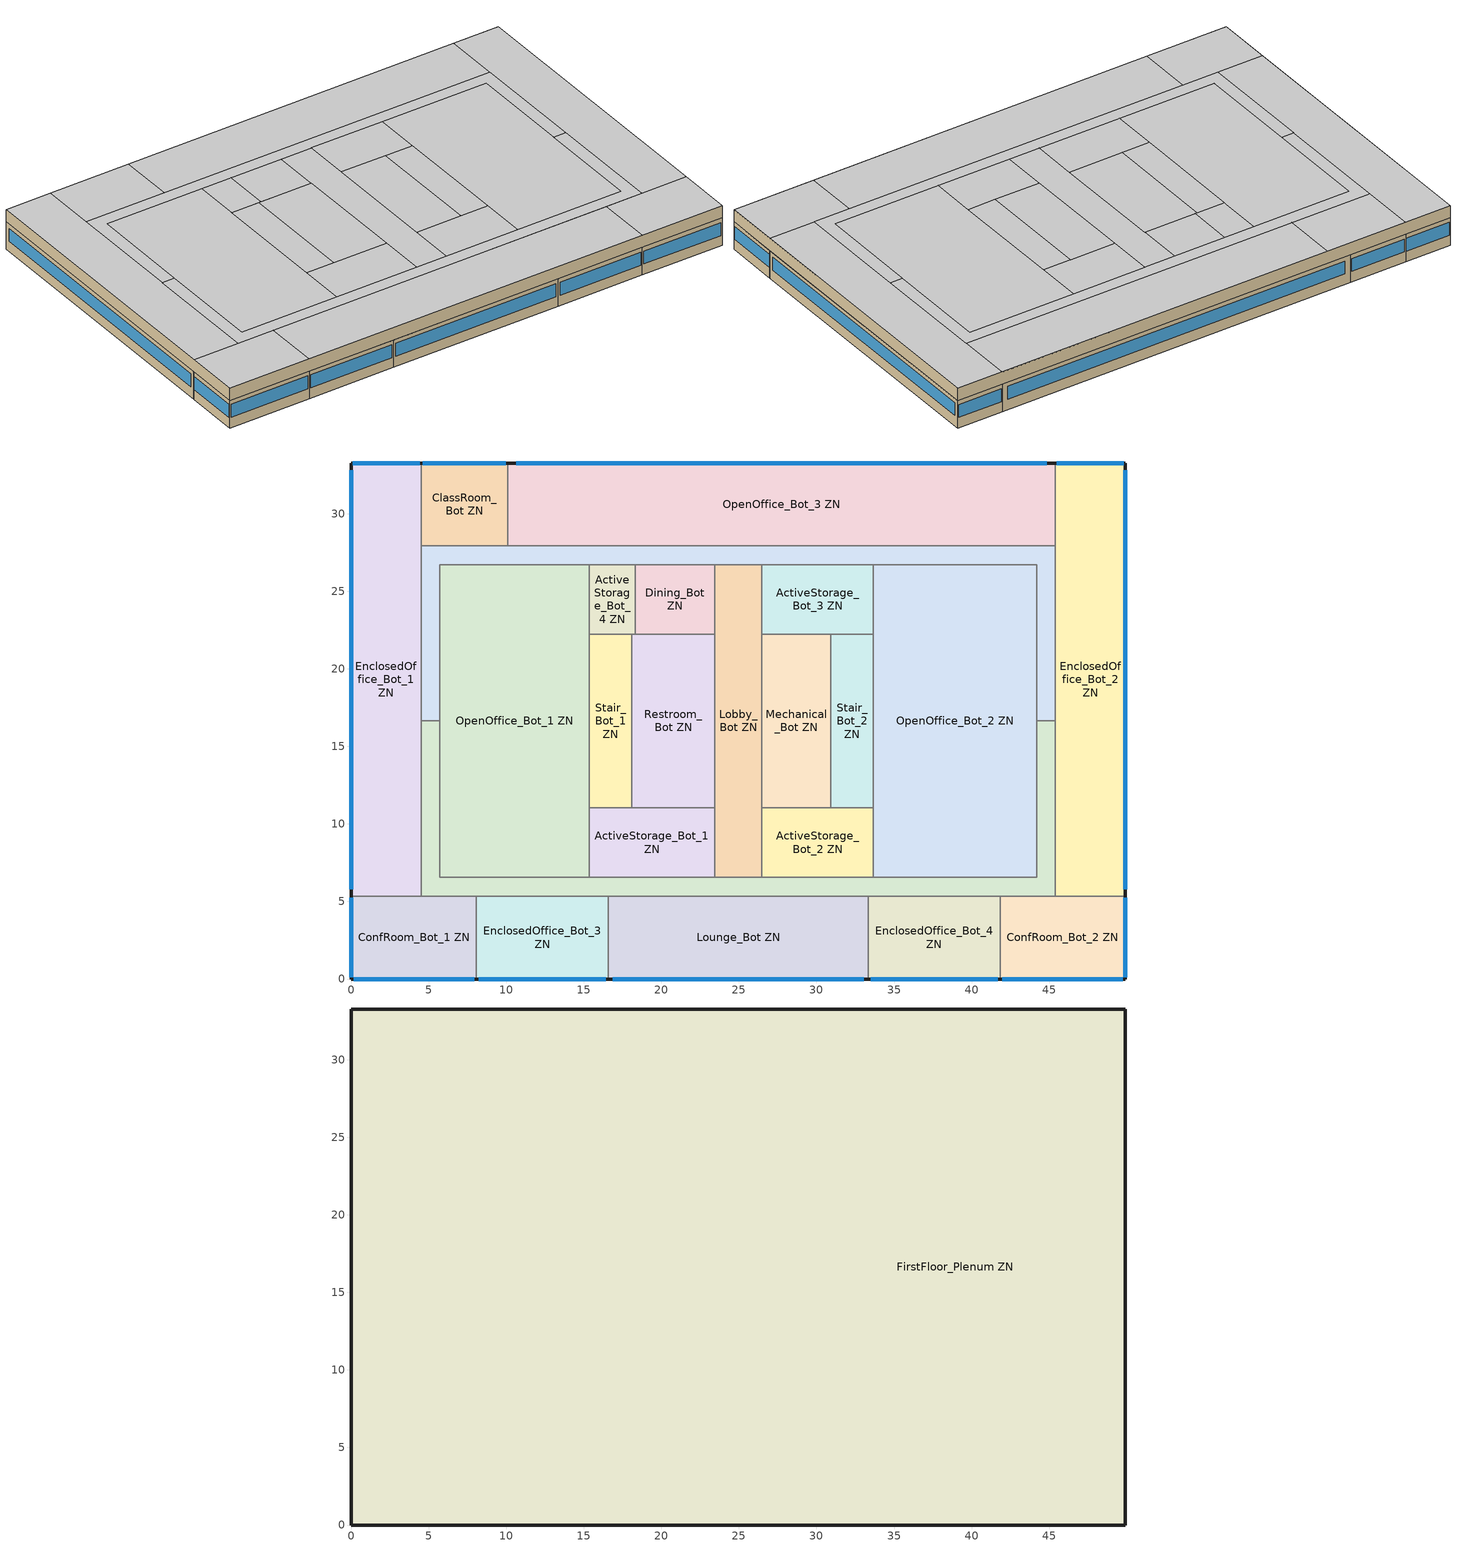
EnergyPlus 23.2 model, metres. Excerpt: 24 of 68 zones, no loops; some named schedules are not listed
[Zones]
ActiveStorage_Bot_1 ZN
 floor ground (PRM Slab on Grade Floor_ActiveStorage_Bot_1 - Floor_a_0.73): 23.43,11.04 23.43,6.56 15.35,6.56 15.35,11.04 z0
 wall to Restroom_Bot ZN (Typical Interior Wall): 23.43,11.04 18.1,11.04 z0:2.74
 wall to Stair_Bot_1 ZN (Typical Interior Wall): 18.1,11.04 15.35,11.04 z0:2.74
 wall to Lobby_Bot ZN (Typical Interior Wall): 23.43,6.56 23.43,11.04 z0:2.74
 wall to Corridor_Bot_1 ZN (Typical Interior Wall): 15.35,6.56 23.43,6.56 z0:2.74
 wall to OpenOffice_Bot_1 ZN (Typical Interior Wall): 15.35,11.04 15.35,6.56 z0:2.74
ActiveStorage_Bot_2 ZN
 floor ground (PRM Slab on Grade Floor_ActiveStorage_Bot_2 - Floor_a_0.73): 33.67,11.04 33.67,6.56 26.48,6.56 26.48,11.04 z0
 wall to Stair_Bot_2 ZN (Typical Interior Wall): 33.67,11.04 30.93,11.04 z0:2.74
 wall to Mechanical_Bot ZN (Typical Interior Wall): 30.93,11.04 26.48,11.04 z0:2.74
 wall to OpenOffice_Bot_2 ZN (Typical Interior Wall): 33.67,6.56 33.67,11.04 z0:2.74
 wall to Corridor_Bot_1 ZN (Typical Interior Wall): 26.48,6.56 33.67,6.56 z0:2.74
 wall to Lobby_Bot ZN (Typical Interior Wall): 26.48,11.04 26.48,6.56 z0:2.74
ActiveStorage_Bot_3 ZN
 floor ground (PRM Slab on Grade Floor_ActiveStorage_Bot_3 - Floor_a_0.73): 33.67,26.71 33.67,22.23 26.48,22.23 26.48,26.71 z0
 wall to Corridor_Bot_2 ZN (Typical Interior Wall): 33.67,26.71 26.48,26.71 z0:2.74
 wall to OpenOffice_Bot_2 ZN (Typical Interior Wall): 33.67,22.23 33.67,26.71 z0:2.74
 wall to Stair_Bot_2 ZN (Typical Interior Wall): 30.93,22.23 33.67,22.23 z0:2.74
 wall to Mechanical_Bot ZN (Typical Interior Wall): 26.48,22.23 30.93,22.23 z0:2.74
 wall to Lobby_Bot ZN (Typical Interior Wall): 26.48,26.71 26.48,22.23 z0:2.74
ActiveStorage_Bot_4 ZN
 floor ground (PRM Slab on Grade Floor_ActiveStorage_Bot_4 - Floor_a_0.73): 18.31,26.71 18.31,22.23 15.35,22.23 15.35,26.71 z0
 wall to Corridor_Bot_2 ZN (Typical Interior Wall): 18.31,26.71 15.35,26.71 z0:2.74
 wall to Dining_Bot ZN (Typical Interior Wall): 18.31,22.23 18.31,26.71 z0:2.74
 wall to Restroom_Bot ZN (Typical Interior Wall): 18.1,22.23 18.31,22.23 z0:2.74
 wall to Stair_Bot_1 ZN (Typical Interior Wall): 15.35,22.23 18.1,22.23 z0:2.74
 wall to OpenOffice_Bot_1 ZN (Typical Interior Wall): 15.35,26.71 15.35,22.23 z0:2.74
ClassRoom_Bot ZN
 floor ground (PRM Slab on Grade Floor_ClassRoom_Bot - Floor_a_0.73): 10.08,33.27 10.08,27.93 4.5,27.93 4.5,33.27 z0
 wall outside (PRM Steel Framed Exterior Wall R-8.06): 10.08,33.27 4.5,33.27 z0:2.74
 wall to OpenOffice_Bot_3 ZN (Typical Interior Wall): 10.08,27.93 10.08,33.27 z0:2.74
 wall to Corridor_Bot_2 ZN (Typical Interior Wall): 4.5,27.93 10.08,27.93 z0:2.74
 wall to EnclosedOffice_Bot_1 ZN (Typical Interior Wall): 4.5,33.27 4.5,27.93 z0:2.74
 window (Simple Glazing U 0.57 SHGC 0.25 VT 0.28): 9.97,33.27 4.61,33.27 z1.04:2.32
ConfRoom_Bot_1 ZN
 floor ground (PRM Slab on Grade Floor_ConfRoom_Bot_1 - Floor_a_0.73): 8.07,5.34 8.07,0 0,0 0,5.34 z0
 wall outside (PRM Steel Framed Exterior Wall R-8.06): 0,5.34 0,0 8.07,0 z0:2.74
 wall to Corridor_Bot_1 ZN (Typical Interior Wall): 8.07,5.34 4.5,5.34 z0:2.74
 wall to EnclosedOffice_Bot_1 ZN (Typical Interior Wall): 4.5,5.34 0,5.34 z0:2.74
 wall to EnclosedOffice_Bot_3 ZN (Typical Interior Wall): 8.07,0 8.07,5.34 z0:2.74
 window (Simple Glazing U 0.57 SHGC 0.25 VT 0.28): 0.15,0 7.92,0 / 0,5.24 0,0.11 z1.04:2.32
ConfRoom_Bot_2 ZN
 floor ground (PRM Slab on Grade Floor_ConfRoom_Bot_2 - Floor_a_0.73): 49.91,5.34 49.91,0 41.84,0 41.84,5.34 z0
 wall outside (PRM Steel Framed Exterior Wall R-8.06): 41.84,0 49.91,0 49.91,5.34 z0:2.74
 wall to EnclosedOffice_Bot_2 ZN (Typical Interior Wall): 49.91,5.34 45.41,5.34 z0:2.74
 wall to Corridor_Bot_1 ZN (Typical Interior Wall): 45.41,5.34 41.84,5.34 z0:2.74
 wall to EnclosedOffice_Bot_4 ZN (Typical Interior Wall): 41.84,5.34 41.84,0 z0:2.74
 window (Simple Glazing U 0.57 SHGC 0.25 VT 0.28): 49.91,0.11 49.91,5.24 / 41.99,0 49.76,0 z1.04:2.32
Corridor_Bot_1 ZN
 floor ground (PRM Slab on Grade Floor_Corridor_Bot_1 - Floor_a_0.73): 45.41,16.64 45.41,5.34 4.5,5.34 4.5,16.64 5.72,16.64 5.72,6.56 44.19,6.56 44.19,16.64 z0
 wall to Corridor_Bot_2 ZN (Typical Interior Wall): 5.72,16.64 4.5,16.64 / 45.41,16.64 44.19,16.64 z0:2.74
 wall to OpenOffice_Bot_2 ZN (Typical Interior Wall): 44.19,16.64 44.19,6.56 33.67,6.56 z0:2.74
 wall to OpenOffice_Bot_1 ZN (Typical Interior Wall): 15.35,6.56 5.72,6.56 5.72,16.64 z0:2.74
 wall to Lobby_Bot ZN (Typical Interior Wall): 26.48,6.56 23.43,6.56 z0:2.74
 wall to EnclosedOffice_Bot_2 ZN (Typical Interior Wall): 45.41,5.34 45.41,16.64 z0:2.74
 wall to EnclosedOffice_Bot_3 ZN (Typical Interior Wall): 8.07,5.34 16.57,5.34 z0:2.74
 wall to EnclosedOffice_Bot_4 ZN (Typical Interior Wall): 33.34,5.34 41.84,5.34 z0:2.74
 wall to Lounge_Bot ZN (Typical Interior Wall): 16.57,5.34 33.34,5.34 z0:2.74
 wall to EnclosedOffice_Bot_1 ZN (Typical Interior Wall): 4.5,16.64 4.5,5.34 z0:2.74
Corridor_Bot_2 ZN
 floor ground (PRM Slab on Grade Floor_Corridor_Bot_2 - Floor_a_0.73): 45.41,27.93 45.41,16.64 44.19,16.64 44.19,26.71 5.72,26.71 5.72,16.64 4.5,16.64 4.5,27.93 z0
 wall to OpenOffice_Bot_3 ZN (Typical Interior Wall): 45.41,27.93 10.08,27.93 z0:2.74
 wall to EnclosedOffice_Bot_2 ZN (Typical Interior Wall): 45.41,16.64 45.41,27.93 z0:2.74
 wall to OpenOffice_Bot_1 ZN (Typical Interior Wall): 5.72,16.64 5.72,26.71 15.35,26.71 z0:2.74
 wall to Dining_Bot ZN (Typical Interior Wall): 18.31,26.71 23.43,26.71 z0:2.74
 wall to OpenOffice_Bot_2 ZN (Typical Interior Wall): 33.67,26.71 44.19,26.71 44.19,16.64 z0:2.74
 wall to Lobby_Bot ZN (Typical Interior Wall): 23.43,26.71 26.48,26.71 z0:2.74
 wall to EnclosedOffice_Bot_1 ZN (Typical Interior Wall): 4.5,27.93 4.5,16.64 z0:2.74
Dining_Bot ZN
 floor ground (PRM Slab on Grade Floor_Dining_Bot - Floor_a_0.73): 23.43,26.71 23.43,22.23 18.31,22.23 18.31,26.71 z0
 wall to Lobby_Bot ZN (Typical Interior Wall): 23.43,22.23 23.43,26.71 z0:2.74
 wall to Restroom_Bot ZN (Typical Interior Wall): 18.31,22.23 23.43,22.23 z0:2.74
EnclosedOffice_Bot_1 ZN
 floor ground (PRM Slab on Grade Floor_EnclosedOffice_Bot_1 - Floor_a_0.73): 4.5,33.27 4.5,5.34 0,5.34 0,33.27 z0
 wall outside (PRM Steel Framed Exterior Wall R-8.06): 4.5,33.27 0,33.27 0,5.34 z0:2.74
 window (Simple Glazing U 0.57 SHGC 0.25 VT 0.28): 4.41,33.27 0.09,33.27 z1.04:2.32; 0,32.82 0,5.8 z1.04:2.31
EnclosedOffice_Bot_2 ZN
 floor ground (PRM Slab on Grade Floor_EnclosedOffice_Bot_2 - Floor_a_0.73): 49.91,33.27 49.91,5.34 45.41,5.34 45.41,33.27 z0
 wall outside (PRM Steel Framed Exterior Wall R-8.06): 49.91,5.34 49.91,33.27 45.41,33.27 z0:2.74
 wall to OpenOffice_Bot_3 ZN (Typical Interior Wall): 45.41,33.27 45.41,27.93 z0:2.74
 window (Simple Glazing U 0.57 SHGC 0.25 VT 0.28): 49.82,33.27 45.5,33.27 z1.04:2.32; 49.91,5.8 49.91,32.82 z1.04:2.31
EnclosedOffice_Bot_3 ZN
 floor ground (PRM Slab on Grade Floor_EnclosedOffice_Bot_3 - Floor_a_0.73): 16.57,5.34 16.57,0 8.07,0 8.07,5.34 z0
 wall outside (PRM Steel Framed Exterior Wall R-8.06): 8.07,0 16.57,0 z0:2.74
 wall to Lounge_Bot ZN (Typical Interior Wall): 16.57,0 16.57,5.34 z0:2.74
 window (Simple Glazing U 0.57 SHGC 0.25 VT 0.28): 8.22,0 16.42,0 z1.04:2.32
EnclosedOffice_Bot_4 ZN
 floor ground (PRM Slab on Grade Floor_EnclosedOffice_Bot_4 - Floor_a_0.73): 41.84,5.34 41.84,0 33.34,0 33.34,5.34 z0
 wall outside (PRM Steel Framed Exterior Wall R-8.06): 33.34,0 41.84,0 z0:2.74
 wall to Lounge_Bot ZN (Typical Interior Wall): 33.34,5.34 33.34,0 z0:2.74
 window (Simple Glazing U 0.57 SHGC 0.25 VT 0.28): 33.49,0 41.69,0 z1.04:2.32
Lobby_Bot ZN
 floor ground (PRM Slab on Grade Floor_Lobby_Bot - Floor_a_0.73): 26.48,26.71 26.48,6.56 23.43,6.56 23.43,26.71 z0
 wall to Mechanical_Bot ZN (Typical Interior Wall): 26.48,11.04 26.48,22.23 z0:2.74
 wall to Restroom_Bot ZN (Typical Interior Wall): 23.43,22.23 23.43,11.04 z0:2.74
Lounge_Bot ZN
 floor ground (PRM Slab on Grade Floor_Lounge_Bot - Floor_a_0.73): 33.34,5.34 33.34,0 16.57,0 16.57,5.34 z0
 wall outside (PRM Steel Framed Exterior Wall R-8.06): 16.57,0 33.34,0 z0:2.74
 window (Simple Glazing U 0.57 SHGC 0.25 VT 0.28): 16.86,0 33.05,0 z1.04:2.31
Mechanical_Bot ZN
 floor ground (PRM Slab on Grade Floor_Mechanical_Bot - Floor_a_0.73): 30.93,22.23 30.93,11.04 26.48,11.04 26.48,22.23 z0
 wall to Stair_Bot_2 ZN (Typical Interior Wall): 30.93,11.04 30.93,22.23 z0:2.74
OpenOffice_Bot_1 ZN
 floor ground (PRM Slab on Grade Floor_OpenOffice_Bot_1 - Floor_a_0.73): 15.35,26.71 15.35,6.56 5.72,6.56 5.72,26.71 z0
 wall to Stair_Bot_1 ZN (Typical Interior Wall): 15.35,11.04 15.35,22.23 z0:2.74
OpenOffice_Bot_2 ZN
 floor ground (PRM Slab on Grade Floor_OpenOffice_Bot_2 - Floor_a_0.73): 44.19,26.71 44.19,6.56 33.67,6.56 33.67,26.71 z0
 wall to Stair_Bot_2 ZN (Typical Interior Wall): 33.67,22.23 33.67,11.04 z0:2.74
OpenOffice_Bot_3 ZN
 floor ground (PRM Slab on Grade Floor_OpenOffice_Bot_3 - Floor_a_0.73): 45.41,33.27 45.41,27.93 10.08,27.93 10.08,33.27 z0
 wall outside (PRM Steel Framed Exterior Wall R-8.06): 45.41,33.27 10.08,33.27 z0:2.74
 window (Simple Glazing U 0.57 SHGC 0.25 VT 0.28): 44.84,33.27 10.65,33.27 z1.04:2.31
Restroom_Bot ZN
 floor ground (PRM Slab on Grade Floor_Restroom_Bot - Floor_a_0.73): 23.43,22.23 23.43,11.04 18.1,11.04 18.1,22.23 z0
 wall to Stair_Bot_1 ZN (Typical Interior Wall): 18.1,22.23 18.1,11.04 z0:2.74
Stair_Bot_1 ZN
 floor ground (PRM Slab on Grade Floor_Stair_Bot_1 - Floor_a_0.73): 18.1,22.23 18.1,11.04 15.35,11.04 15.35,22.23 z0
Stair_Bot_2 ZN
 floor ground (PRM Slab on Grade Floor_Stair_Bot_2 - Floor_a_0.73): 33.67,22.23 33.67,11.04 30.93,11.04 30.93,22.23 z0
FirstFloor_Plenum ZN
 floor to Stair_Bot_2 ZN (Typical Interior Floor): 33.67,22.23 33.67,11.04 30.93,11.04 30.93,22.23 z2.74
 floor to ConfRoom_Bot_2 ZN (Typical Interior Floor): 49.91,5.34 49.91,0 41.84,0 41.84,5.34 z2.74
 floor to Lobby_Bot ZN (Typical Interior Floor): 26.48,26.71 26.48,6.56 23.43,6.56 23.43,26.71 z2.74
 floor to OpenOffice_Bot_3 ZN (Typical Interior Floor): 45.41,33.27 45.41,27.93 10.08,27.93 10.08,33.27 z2.74
 floor to Restroom_Bot ZN (Typical Interior Floor): 23.43,22.23 23.43,11.04 18.1,11.04 18.1,22.23 z2.74
 floor to EnclosedOffice_Bot_3 ZN (Typical Interior Floor): 16.57,5.34 16.57,0 8.07,0 8.07,5.34 z2.74
 floor to Lounge_Bot ZN (Typical Interior Floor): 33.34,5.34 33.34,0 16.57,0 16.57,5.34 z2.74
 floor to ActiveStorage_Bot_2 ZN (Typical Interior Floor): 33.67,11.04 33.67,6.56 26.48,6.56 26.48,11.04 z2.74
 floor to OpenOffice_Bot_1 ZN (Typical Interior Floor): 15.35,26.71 15.35,6.56 5.72,6.56 5.72,26.71 z2.74
 floor to ActiveStorage_Bot_4 ZN (Typical Interior Floor): 18.31,26.71 18.31,22.23 15.35,22.23 15.35,26.71 z2.74
 floor to EnclosedOffice_Bot_2 ZN (Typical Interior Floor): 49.91,33.27 49.91,5.34 45.41,5.34 45.41,33.27 z2.74
 floor to Stair_Bot_1 ZN (Typical Interior Floor): 18.1,22.23 18.1,11.04 15.35,11.04 15.35,22.23 z2.74
 floor to Corridor_Bot_2 ZN (Typical Interior Floor): 45.41,27.93 45.41,16.64 44.19,16.64 44.19,26.71 5.72,26.71 5.72,16.64 4.5,16.64 4.5,27.93 z2.74
 floor to Dining_Bot ZN (Typical Interior Floor): 23.43,26.71 23.43,22.23 18.31,22.23 18.31,26.71 z2.74
 floor to ActiveStorage_Bot_3 ZN (Typical Interior Floor): 33.67,26.71 33.67,22.23 26.48,22.23 26.48,26.71 z2.74
 floor to ClassRoom_Bot ZN (Typical Interior Floor): 10.08,33.27 10.08,27.93 4.5,27.93 4.5,33.27 z2.74
 floor to Corridor_Bot_1 ZN (Typical Interior Floor): 45.41,16.64 45.41,5.34 4.5,5.34 4.5,16.64 5.72,16.64 5.72,6.56 44.19,6.56 44.19,16.64 z2.74
 floor to OpenOffice_Bot_2 ZN (Typical Interior Floor): 44.19,26.71 44.19,6.56 33.67,6.56 33.67,26.71 z2.74
 floor to Mechanical_Bot ZN (Typical Interior Floor): 30.93,22.23 30.93,11.04 26.48,11.04 26.48,22.23 z2.74
 floor to ConfRoom_Bot_1 ZN (Typical Interior Floor): 8.07,5.34 8.07,0 0,0 0,5.34 z2.74
 floor to EnclosedOffice_Bot_4 ZN (Typical Interior Floor): 41.84,5.34 41.84,0 33.34,0 33.34,5.34 z2.74
 floor to ActiveStorage_Bot_1 ZN (Typical Interior Floor): 23.43,11.04 23.43,6.56 15.35,6.56 15.35,11.04 z2.74
 floor to EnclosedOffice_Bot_1 ZN (Typical Interior Floor): 4.5,33.27 4.5,5.34 0,5.34 0,33.27 z2.74
 wall outside (PRM Steel Framed Exterior Wall R-8.06): 49.91,33.27 0,33.27 0,0 49.91,0 49.91,33.27 z2.74:3.96
 ceiling to Mechanical_Mid ZN (Typical Interior Ceiling): 30.93,11.04 30.93,22.23 26.48,22.23 26.48,11.04 z3.96
 ceiling to ActiveStorage_Mid_3 ZN (Typical Interior Ceiling): 33.67,22.23 33.67,26.71 26.48,26.71 26.48,22.23 z3.96
 ceiling to Corridor_Mid_1 ZN (Typical Interior Ceiling): 45.41,5.34 45.41,16.64 44.19,16.64 44.19,6.56 5.72,6.56 5.72,16.64 4.5,16.64 4.5,5.34 z3.96
 ceiling to EnclosedOffice_Mid_1 ZN (Typical Interior Ceiling): 4.5,5.34 4.5,33.27 0,33.27 0,5.34 z3.96
 ceiling to ActiveStorage_Mid_1 ZN (Typical Interior Ceiling): 23.43,6.56 23.43,11.04 15.35,11.04 15.35,6.56 z3.96
 ceiling to Stair_Mid_2 ZN (Typical Interior Ceiling): 33.67,11.04 33.67,22.23 30.93,22.23 30.93,11.04 z3.96
 ceiling to ActiveStorage_Mid_2 ZN (Typical Interior Ceiling): 33.67,6.56 33.67,11.04 26.48,11.04 26.48,6.56 z3.96
 ceiling to Stair_Mid_1 ZN (Typical Interior Ceiling): 18.1,11.04 18.1,22.23 15.35,22.23 15.35,11.04 z3.96
 ceiling to OpenOffice_Mid_2 ZN (Typical Interior Ceiling): 44.19,6.56 44.19,26.71 33.67,26.71 33.67,6.56 z3.96
 ceiling to Corridor_Mid_2 ZN (Typical Interior Ceiling): 45.41,16.64 45.41,27.93 4.5,27.93 4.5,16.64 5.72,16.64 5.72,26.71 44.19,26.71 44.19,16.64 z3.96
 ceiling to OpenOffice_Mid_1 ZN (Typical Interior Ceiling): 15.35,6.56 15.35,26.71 5.72,26.71 5.72,6.56 z3.96
 ceiling to OpenOffice_Mid_4 ZN (Typical Interior Ceiling): 41.84,0 41.84,5.34 8.07,5.34 8.07,0 z3.96
 ceiling to ConfRoom_Mid_1 ZN (Typical Interior Ceiling): 8.07,0 8.07,5.34 0,5.34 0,0 z3.96
 ceiling to EnclosedOffice_Mid_3 ZN (Typical Interior Ceiling): 12.39,27.93 12.39,33.27 4.5,33.27 4.5,27.93 z3.96
 ceiling to ConfRoom_Mid_2 ZN (Typical Interior Ceiling): 49.91,0 49.91,5.34 41.84,5.34 41.84,0 z3.96
 ceiling to EnclosedOffice_Mid_2 ZN (Typical Interior Ceiling): 49.91,5.34 49.91,33.27 45.41,33.27 45.41,5.34 z3.96
 ceiling to OpenOffice_Mid_3 ZN (Typical Interior Ceiling): 45.41,27.93 45.41,33.27 12.39,33.27 12.39,27.93 z3.96
 ceiling to Restroom_Mid ZN (Typical Interior Ceiling): 23.43,11.04 23.43,22.23 18.1,22.23 18.1,11.04 z3.96
 ceiling to Lobby_Mid ZN (Typical Interior Ceiling): 26.48,6.56 26.48,26.71 23.43,26.71 23.43,6.56 z3.96
 ceiling to ActiveStorage_Mid_4 ZN (Typical Interior Ceiling): 18.31,22.23 18.31,26.71 15.35,26.71 15.35,22.23 z3.96
 ceiling to Dining_Mid ZN (Typical Interior Ceiling): 23.43,22.23 23.43,26.71 18.31,26.71 18.31,22.23 z3.96
[Building]
90.1-PRM-2019--ASHRAE 169-2013-3B: North Axis {deg}=0; Terrain=City
[Site:Location]
El Paso International Ap  Ut: Latitude {deg}=31.77; Longitude {deg}=-106.5; Time Zone {hr}=-7; Elevation {m}=1186
[SizingPeriod:DesignDay] Month=7; Day of Month=21; Day Type=SummerDesignDay; Daily Dry-Bulb Temperature Range {deltaC}=9.5; Dry-Bulb Temperature Range Modifier Type=DefaultMultipliers; Barometric Pressure {Pa}=97679; Wind Speed {m/s}=4; Wind Direction {deg}=300; Rain Indicator=No; Snow Indicator=No; Daylight Saving Time Indicator=No; Solar Model Indicator=ASHRAETau; ASHRAE Clear Sky Optical Depth for Beam Irradiance (taub)=0.556; ASHRAE Clear Sky Optical Depth for Diffuse Irradiance (taud)=1.779; Begin Environment Reset Mode=FullResetAtBeginEnvironment
Name | Maximum Dry-Bulb Temperature {C} | Humidity Condition Type | Wetbulb or DewPoint at Maximum Dry-Bulb {C} | Enthalpy at Maximum Dry-Bulb {J/kg}
Atlanta Hartsfield Intl Ap Ann Clg .4% Condns DB=>MWB | 34.4 | Wetbulb | 23.5
Atlanta Hartsfield Intl Ap Ann Clg .4% Condns DP=>MDB | 27.3 | Dewpoint | 23.4
Atlanta Hartsfield Intl Ap Ann Clg .4% Condns Enth=>MDB | 31.3 | Enthalpy |  | 77900
Atlanta Hartsfield Intl Ap Ann Clg .4% Condns WB=>MDB | 31.2 | Wetbulb | 25.1
[Site:GroundTemperature:FCfactorMethod]
January Ground Temperature {C}=18.3; February Ground Temperature {C}=11.2; March Ground Temperature {C}=6.8; April Ground Temperature {C}=8.1; May Ground Temperature {C}=10.3; June Ground Temperature {C}=12.5; July Ground Temperature {C}=19.2; August Ground Temperature {C}=23.8; September Ground Temperature {C}=27.9; October Ground Temperature {C}=27.5; November Ground Temperature {C}=26.3; December Ground Temperature {C}=23.4
[Site:WaterMainsTemperature]
Calculation Method=Correlation; Annual Average Outdoor Air Temperature {C}=12.4667; Maximum Difference In Monthly Average Outdoor Air Temperatures {deltaC}=25.2
[Material] Thermal Absorptance=0.9
Name | Roughness | Thickness {m} | Conductivity {W/m-K} | Density {kg/m3} | Specific Heat {J/kg-K} | Solar Absorptance | Visible Absorptance
100mm Normalweight concrete floor | MediumSmooth | 0.1016 | 2.31 | 2322 | 832 | 0.7 | 0.7
5/8 in. Gypsum Board | MediumSmooth | 0.0159 | 0.16 | 800 | 1090 | 0.7 | 0.7
G01 13mm gypsum board | Smooth | 0.0127 | 0.16 | 800 | 1090 | 0.7 | 0.5
Std Wood 6inch | MediumSmooth | 0.15 | 0.12 | 540 | 1210 | 0.7 | 0.7
Stucco - 3/8 in. | Smooth | 0.009652 | 0.721197 | 1855.1 | 837.36 | 0 | 0
[Material:NoMass] Thermal Absorptance=0.9; Solar Absorptance=0.7
Name | Roughness | Thermal Resistance {m2-K/W} | Visible Absorptance
CP02 CARPET PAD | VeryRough | 0.21648 | 0.8
Typical Insulation R-6.01 | Smooth | 1.05842 | 0.7
[WindowMaterial:SimpleGlazingSystem]
Simple Glazing U 0.57 SHGC 0.25 VT 0.28: U-Factor {W/m2-K}=3.23661; Solar Heat Gain Coefficient=0.25; Visible Transmittance=0.28
[Construction]
InteriorFurnishings: Std Wood 6inch
PRM Steel Framed Exterior Wall R-8.06: Stucco - 3/8 in., 5/8 in. Gypsum Board, Typical Insulation R-6.01, 5/8 in. Gypsum Board
Simple Glazing U 0.57 SHGC 0.25 VT 0.28: Simple Glazing U 0.57 SHGC 0.25 VT 0.28
Typical Interior Ceiling: CP02 CARPET PAD, 100mm Normalweight concrete floor
Typical Interior Floor: 100mm Normalweight concrete floor, CP02 CARPET PAD
Typical Interior Wall: G01 13mm gypsum board, G01 13mm gypsum board
[Construction:FfactorGroundFloor] F-Factor {W/m-K}=1.26344
Name | Area {m2} | PerimeterExposed {m}
PRM Slab on Grade Floor_ActiveStorage_Bot_1 - Floor_a_0.73 | 36.1853 | 0
PRM Slab on Grade Floor_ActiveStorage_Bot_2 - Floor_a_0.73; PRM Slab on Grade Floor_ActiveStorage_Bot_3 - Floor_a_0.73 | 32.2239 | 0
PRM Slab on Grade Floor_ActiveStorage_Bot_4 - Floor_a_0.73 | 13.2423 | 0
PRM Slab on Grade Floor_ClassRoom_Bot - Floor_a_0.73 | 29.791 | 5.578475
PRM Slab on Grade Floor_ConfRoom_Bot_1 - Floor_a_0.73; PRM Slab on Grade Floor_ConfRoom_Bot_2 - Floor_a_0.73 | 43.1055 | 13.4112
PRM Slab on Grade Floor_Corridor_Bot_1 - Floor_a_0.73; PRM Slab on Grade Floor_Corridor_Bot_2 - Floor_a_0.73 | 74.4405 | 0
PRM Slab on Grade Floor_Dining_Bot - Floor_a_0.73 | 22.9429 | 0
PRM Slab on Grade Floor_EnclosedOffice_Bot_1 - Floor_a_0.73; PRM Slab on Grade Floor_EnclosedOffice_Bot_2 - Floor_a_0.73 | 125.799 | 32.4358
PRM Slab on Grade Floor_EnclosedOffice_Bot_3 - Floor_a_0.73; PRM Slab on Grade Floor_EnclosedOffice_Bot_4 - Floor_a_0.73 | 45.4291 | 8.50424
PRM Slab on Grade Floor_Lobby_Bot - Floor_a_0.73 | 61.4273 | 0
PRM Slab on Grade Floor_Lounge_Bot - Floor_a_0.73 | 89.5522 | 16.764
PRM Slab on Grade Floor_Mechanical_Bot - Floor_a_0.73 | 49.8082 | 0
PRM Slab on Grade Floor_OpenOffice_Bot_1 - Floor_a_0.73 | 194.104 | 0
PRM Slab on Grade Floor_OpenOffice_Bot_2 - Floor_a_0.73 | 211.924 | 0
PRM Slab on Grade Floor_OpenOffice_Bot_3 - Floor_a_0.73 | 188.648 | 35.32505
PRM Slab on Grade Floor_Restroom_Bot - Floor_a_0.73 | 59.7059 | 0
PRM Slab on Grade Floor_Stair_Bot_1 - Floor_a_0.73; PRM Slab on Grade Floor_Stair_Bot_2 - Floor_a_0.73 | 30.7059 | 0
[Space]
Name | Zone | Space Type
ActiveStorage_Bot_1 | ActiveStorage_Bot_1 ZN | MediumOffice - Storage
ActiveStorage_Bot_2 | ActiveStorage_Bot_2 ZN | MediumOffice - Storage
ActiveStorage_Bot_3 | ActiveStorage_Bot_3 ZN | MediumOffice - Storage
ActiveStorage_Bot_4 | ActiveStorage_Bot_4 ZN | MediumOffice - Storage
ClassRoom_Bot | ClassRoom_Bot ZN | MediumOffice - Classroom
ConfRoom_Bot_1 | ConfRoom_Bot_1 ZN | MediumOffice - Conference
ConfRoom_Bot_2 | ConfRoom_Bot_2 ZN | MediumOffice - Conference
Corridor_Bot_1 | Corridor_Bot_1 ZN | MediumOffice - Corridor
Corridor_Bot_2 | Corridor_Bot_2 ZN | MediumOffice - Corridor
Dining_Bot | Dining_Bot ZN | MediumOffice - Dining
EnclosedOffice_Bot_1 | EnclosedOffice_Bot_1 ZN | MediumOffice - ClosedOffice
EnclosedOffice_Bot_2 | EnclosedOffice_Bot_2 ZN | MediumOffice - ClosedOffice
EnclosedOffice_Bot_3 | EnclosedOffice_Bot_3 ZN | MediumOffice - ClosedOffice
EnclosedOffice_Bot_4 | EnclosedOffice_Bot_4 ZN | MediumOffice - ClosedOffice
FirstFloor_Plenum | FirstFloor_Plenum ZN | Plenum Space Type
Lobby_Bot | Lobby_Bot ZN | MediumOffice - Lobby
Lounge_Bot | Lounge_Bot ZN | MediumOffice - Lobby
Mechanical_Bot | Mechanical_Bot ZN | MediumOffice - Elec/MechRoom
OpenOffice_Bot_1 | OpenOffice_Bot_1 ZN | MediumOffice - OpenOffice
OpenOffice_Bot_2 | OpenOffice_Bot_2 ZN | MediumOffice - OpenOffice
OpenOffice_Bot_3 | OpenOffice_Bot_3 ZN | MediumOffice - OpenOffice
Restroom_Bot | Restroom_Bot ZN | MediumOffice - Restroom
Stair_Bot_1 | Stair_Bot_1 ZN | MediumOffice - Stair
Stair_Bot_2 | Stair_Bot_2 ZN | MediumOffice - Stair
[SpaceList]
MediumOffice - Storage: ActiveStorage_Bot_2, ActiveStorage_Bot_4, ActiveStorage_Mid_4, ActiveStorage_Mid_2, ActiveStorage_Bot_3, ActiveStorage_Bot_1, ActiveStorage_Mid_1, ActiveStorage_Top_2, ActiveStorage_Mid_3, ActiveStorage_Top_4, ActiveStorage_Top_3, ActiveStorage_Top_1
MediumOffice - Classroom: ClassRoom_Bot
MediumOffice - Conference: ConfRoom_Bot_1, ConfRoom_Bot_2, ConfRoom_Top_2, ConfRoom_Mid_2, ConfRoom_Mid_1, ConfRoom_Top_1
MediumOffice - Corridor: Corridor_Bot_1, Corridor_Bot_2, Corridor_Top_1, Corridor_Mid_1, Corridor_Mid_2, Corridor_Top_2
MediumOffice - Dining: Dining_Bot, Dining_Mid, Dining_Top
MediumOffice - ClosedOffice: EnclosedOffice_Top_3, EnclosedOffice_Bot_3, EnclosedOffice_Bot_1, EnclosedOffice_Bot_4, EnclosedOffice_Mid_2, EnclosedOffice_Bot_2, EnclosedOffice_Mid_1, EnclosedOffice_Mid_3, EnclosedOffice_Top_2, EnclosedOffice_Top_1
Plenum Space Type: MidFloor_Plenum, FirstFloor_Plenum, TopFloor_Plenum
MediumOffice - Lobby: Lounge_Bot, Lobby_Bot, Lobby_Top, Lobby_Mid
MediumOffice - Elec/MechRoom: Mechanical_Bot, Mechanical_Mid, Mechanical_Top
MediumOffice - OpenOffice: OpenOffice_Top_4, OpenOffice_Mid_1, OpenOffice_Top_1, OpenOffice_Bot_2, OpenOffice_Bot_3, OpenOffice_Bot_1, OpenOffice_Top_3, OpenOffice_Mid_4, OpenOffice_Mid_2, OpenOffice_Mid_3, OpenOffice_Top_2
MediumOffice - Restroom: Restroom_Bot, Restroom_Mid, Restroom_Top
MediumOffice - Stair: Stair_Top_2, Stair_Bot_2, Stair_Bot_1, Stair_Mid_2, Stair_Top_1, Stair_Mid_1
[Zone] Multiplier=1
Name | Part of Total Floor Area
ActiveStorage_Bot_1 ZN; ActiveStorage_Bot_2 ZN; ActiveStorage_Bot_3 ZN; ActiveStorage_Bot_4 ZN; ClassRoom_Bot ZN; ConfRoom_Bot_1 ZN; ConfRoom_Bot_2 ZN; Corridor_Bot_1 ZN; Corridor_Bot_2 ZN; Dining_Bot ZN; EnclosedOffice_Bot_1 ZN; EnclosedOffice_Bot_2 ZN; EnclosedOffice_Bot_3 ZN; EnclosedOffice_Bot_4 ZN; Lobby_Bot ZN; Lounge_Bot ZN; Mechanical_Bot ZN; OpenOffice_Bot_1 ZN; OpenOffice_Bot_2 ZN; OpenOffice_Bot_3 ZN; Restroom_Bot ZN; Stair_Bot_1 ZN; Stair_Bot_2 ZN | Yes
FirstFloor_Plenum ZN | No
[InternalMass] Construction=InteriorFurnishings
Name | Zone or ZoneList | Space or SpaceList | Surface Area {m2}
ActiveStorage_Bot_1 Mass | ActiveStorage_Bot_1 ZN | ActiveStorage_Bot_1 | 72.3705
ActiveStorage_Bot_2 Mass | ActiveStorage_Bot_2 ZN | ActiveStorage_Bot_2 | 64.4479
ActiveStorage_Bot_3 Mass | ActiveStorage_Bot_3 ZN | ActiveStorage_Bot_3 | 64.4479
ActiveStorage_Bot_4 Mass | ActiveStorage_Bot_4 ZN | ActiveStorage_Bot_4 | 26.4846
ClassRoom_Bot Mass | ClassRoom_Bot ZN | ClassRoom_Bot | 59.582
ConfRoom_Bot_1 Mass | ConfRoom_Bot_1 ZN | ConfRoom_Bot_1 | 86.211
ConfRoom_Bot_2 Mass | ConfRoom_Bot_2 ZN | ConfRoom_Bot_2 | 86.211
Corridor_Bot_1 Mass | Corridor_Bot_1 ZN | Corridor_Bot_1 | 148.881
Corridor_Bot_2 Mass | Corridor_Bot_2 ZN | Corridor_Bot_2 | 148.881
Dining_Bot Mass | Dining_Bot ZN | Dining_Bot | 45.8859
EnclosedOffice_Bot_1 Mass | EnclosedOffice_Bot_1 ZN | EnclosedOffice_Bot_1 | 251.597
EnclosedOffice_Bot_2 Mass | EnclosedOffice_Bot_2 ZN | EnclosedOffice_Bot_2 | 251.597
EnclosedOffice_Bot_3 Mass | EnclosedOffice_Bot_3 ZN | EnclosedOffice_Bot_3 | 90.8582
EnclosedOffice_Bot_4 Mass | EnclosedOffice_Bot_4 ZN | EnclosedOffice_Bot_4 | 90.8582
FirstFloor_Plenum Mass | FirstFloor_Plenum ZN | FirstFloor_Plenum | 3321.48
Lobby_Bot Mass | Lobby_Bot ZN | Lobby_Bot | 122.855
Lounge_Bot Mass | Lounge_Bot ZN | Lounge_Bot | 179.104
Mechanical_Bot Mass | Mechanical_Bot ZN | Mechanical_Bot | 99.6165
OpenOffice_Bot_1 Mass | OpenOffice_Bot_1 ZN | OpenOffice_Bot_1 | 388.208
OpenOffice_Bot_2 Mass | OpenOffice_Bot_2 ZN | OpenOffice_Bot_2 | 423.848
OpenOffice_Bot_3 Mass | OpenOffice_Bot_3 ZN | OpenOffice_Bot_3 | 377.296
Restroom_Bot Mass | Restroom_Bot ZN | Restroom_Bot | 119.412
Stair_Bot_1 Mass | Stair_Bot_1 ZN | Stair_Bot_1 | 61.4118
Stair_Bot_2 Mass | Stair_Bot_2 ZN | Stair_Bot_2 | 61.4118
[People] Number of People Schedule=OfficeMedium BLDG_OCC_SCH; Number of People Calculation Method=People/Area; Fraction Radiant=0.3; Activity Level Schedule=OfficeMedium ACTIVITY_SCH; Work Efficiency Schedule=Work Efficiency Schedule; Clothing Insulation Schedule=Clothing Schedule; Air Velocity Schedule=Air Velocity Schedule
Name | Zone or ZoneList or Space or SpaceList | People per Floor Area {person/m2}
MediumOffice - Classroom People | MediumOffice - Classroom | 0.376737
MediumOffice - Conference People | MediumOffice - Conference | 0.538196
MediumOffice - Dining People | MediumOffice - Dining | 0.107639
MediumOffice - ClosedOffice People | MediumOffice - ClosedOffice | 0.0511286
MediumOffice - Lobby People | MediumOffice - Lobby | 0.107639
MediumOffice - OpenOffice People | MediumOffice - OpenOffice | 0.0565105
[Lights] Design Level Calculation Method=Watts/Area; Watts per Zone Floor Area {W/m2}=0; Return Air Fraction=0; Fraction Radiant=0.7; Fraction Visible=0.2; Fraction Replaceable=0
Name | Zone or ZoneList or Space or SpaceList | Schedule
MediumOffice - Storage Lights | MediumOffice - Storage | OfficeMedium BLDG_LIGHT_SCH_2013_0.0000 5_0.0000
MediumOffice - Classroom Lights | MediumOffice - Classroom | OfficeMedium BLDG_LIGHT_SCH_2013_0.0000 10
MediumOffice - Conference Lights | MediumOffice - Conference | OfficeMedium BLDG_LIGHT_SCH_2013_0.0000 1_0.0000
MediumOffice - Corridor Lights | MediumOffice - Corridor | OfficeMedium BLDG_LIGHT_SCH_2013_0.0000 3_0.0000
MediumOffice - Dining Lights | MediumOffice - Dining | OfficeMedium BLDG_LIGHT_SCH_2013_0.0000 8_0.0000
MediumOffice - ClosedOffice Lights | MediumOffice - ClosedOffice | OfficeMedium BLDG_LIGHT_SCH_2013_0.0000 4_0.0000 1_0.0000 1_0.0000 1_0.0000 1_0.0000
MediumOffice - Lobby Lights | MediumOffice - Lobby | OfficeMedium BLDG_LIGHT_SCH_2013_0.0000 6_0.0000
MediumOffice - Elec/MechRoom Lights | MediumOffice - Elec/MechRoom | OfficeMedium BLDG_LIGHT_SCH_2013_0.0000 7_0.0000
MediumOffice - OpenOffice Lights | MediumOffice - OpenOffice | OfficeMedium BLDG_LIGHT_SCH_2013_0.0000 4_0.0000 1_0.0000 1_0.0000 1_0.0000 1
MediumOffice - Restroom Lights | MediumOffice - Restroom | OfficeMedium BLDG_LIGHT_SCH_2013_0.0000 9_0.0000
MediumOffice - Stair Lights | MediumOffice - Stair | OfficeMedium BLDG_LIGHT_SCH_2013_0.0000 2_0.0000
[ElectricEquipment] Fraction Radiant=0.5
Name | Zone or ZoneList or Space or SpaceList | Schedule | Design Level Calculation Method | Watts per Zone Floor Area {W/m2} | Fraction Latent | Fraction Lost | Design Level {W}
MediumOffice - Classroom Elec Equip | MediumOffice - Classroom | OfficeMedium BLDG_EQUIP_SCH_2013 | Watts/Area | 9.99967 | 0 | 0
MediumOffice - Conference Elec Equip | MediumOffice - Conference | OfficeMedium BLDG_EQUIP_SCH_2013 | Watts/Area | 10.7639 | 0 | 0
MediumOffice - Corridor Elec Equip | MediumOffice - Corridor | OfficeMedium BLDG_EQUIP_SCH_2013 | Watts/Area | 3.12153 | 0 | 0
MediumOffice - Dining Elec Equip | MediumOffice - Dining | OfficeMedium BLDG_EQUIP_SCH_2013 | Watts/Area | 10.7639 | 0 | 0
MediumOffice - ClosedOffice Elec Equip | MediumOffice - ClosedOffice | OfficeMedium BLDG_EQUIP_SCH_2013 | Watts/Area | 9.3646 | 0 | 0
MediumOffice - Lobby Elec Equip | MediumOffice - Lobby | OfficeMedium BLDG_EQUIP_SCH_2013 | Watts/Area | 2.90626 | 0 | 0
2 Elevator Fans | Lobby_Bot | OfficeMedium ELEV_LIGHT_FAN_SCH_ADD_DF | EquipmentLevel |  |  |  | 61.9152
2 Elevator Lift Motors | Lobby_Bot | OfficeMedium BLDG_ELEVATORS | EquipmentLevel |  |  |  | 32110
2 Elevator Lights | Lobby_Bot | OfficeMedium ELEV_LIGHT_FAN_SCH_ADD_DF | EquipmentLevel |  |  |  | 64.6971
MediumOffice - Elec/MechRoom Elec Equip | MediumOffice - Elec/MechRoom | OfficeMedium BLDG_EQUIP_SCH_2013 | Watts/Area | 2.90626 | 0 | 0
MediumOffice - OpenOffice Elec Equip | MediumOffice - OpenOffice | OfficeMedium BLDG_EQUIP_SCH_2013 | Watts/Area | 10.3334 | 0 | 0
MediumOffice - Restroom Elec Equip | MediumOffice - Restroom | OfficeMedium BLDG_EQUIP_SCH_2013 | Watts/Area | 2.90626 | 0 | 0
[ZoneInfiltration:DesignFlowRate] Constant Term Coefficient=0; Temperature Term Coefficient=0; Velocity Term Coefficient=0.224; Velocity Squared Term Coefficient=0
Name | Zone or ZoneList or Space or SpaceList | Schedule | Design Flow Rate Calculation Method | Design Flow Rate {m3/s} | Flow Rate per Exterior Surface Area {m3/s-m2}
ActiveStorage_Bot_1 Infiltration | ActiveStorage_Bot_1 | Always On Discrete | Flow/Zone | 0
ActiveStorage_Bot_2 Infiltration | ActiveStorage_Bot_2 | Always On Discrete | Flow/Zone | 0
ActiveStorage_Bot_3 Infiltration | ActiveStorage_Bot_3 | Always On Discrete | Flow/Zone | 0
ActiveStorage_Bot_4 Infiltration | ActiveStorage_Bot_4 | Always On Discrete | Flow/Zone | 0
ClassRoom_Bot Infiltration | ClassRoom_Bot | OfficeMedium INFIL_SCH_PNNL | Flow/ExteriorWallArea |  | 0.00152616
ConfRoom_Bot_1 Infiltration | ConfRoom_Bot_1 | OfficeMedium INFIL_SCH_PNNL | Flow/ExteriorWallArea |  | 0.00152616
ConfRoom_Bot_2 Infiltration | ConfRoom_Bot_2 | OfficeMedium INFIL_SCH_PNNL | Flow/ExteriorWallArea |  | 0.00152616
Corridor_Bot_1 Infiltration | Corridor_Bot_1 | Always On Discrete | Flow/Zone | 0
Corridor_Bot_2 Infiltration | Corridor_Bot_2 | Always On Discrete | Flow/Zone | 0
Dining_Bot Infiltration | Dining_Bot | Always On Discrete | Flow/Zone | 0
EnclosedOffice_Bot_1 Infiltration | EnclosedOffice_Bot_1 | OfficeMedium INFIL_SCH_PNNL | Flow/ExteriorWallArea |  | 0.00152616
EnclosedOffice_Bot_2 Infiltration | EnclosedOffice_Bot_2 | OfficeMedium INFIL_SCH_PNNL | Flow/ExteriorWallArea |  | 0.00152616
EnclosedOffice_Bot_3 Infiltration | EnclosedOffice_Bot_3 | OfficeMedium INFIL_SCH_PNNL | Flow/ExteriorWallArea |  | 0.00152616
EnclosedOffice_Bot_4 Infiltration | EnclosedOffice_Bot_4 | OfficeMedium INFIL_SCH_PNNL | Flow/ExteriorWallArea |  | 0.00152616
FirstFloor_Plenum Infiltration | FirstFloor_Plenum | Always On Discrete | Flow/ExteriorWallArea |  | 0.00152616
Lobby_Bot Infiltration | Lobby_Bot | Always On Discrete | Flow/Zone | 0
Lounge_Bot Infiltration | Lounge_Bot | OfficeMedium INFIL_Door_Opening_SCH | Flow/ExteriorWallArea |  | 0.00152616
Mechanical_Bot Infiltration | Mechanical_Bot | Always On Discrete | Flow/Zone | 0
OpenOffice_Bot_1 Infiltration | OpenOffice_Bot_1 | Always On Discrete | Flow/Zone | 0
OpenOffice_Bot_2 Infiltration | OpenOffice_Bot_2 | Always On Discrete | Flow/Zone | 0
OpenOffice_Bot_3 Infiltration | OpenOffice_Bot_3 | OfficeMedium INFIL_SCH_PNNL | Flow/ExteriorWallArea |  | 0.00152616
Restroom_Bot Infiltration | Restroom_Bot | Always On Discrete | Flow/Zone | 0
Stair_Bot_1 Infiltration | Stair_Bot_1 | Always On Discrete | Flow/Zone | 0
Stair_Bot_2 Infiltration | Stair_Bot_2 | Always On Discrete | Flow/Zone | 0
[Exterior:Lights] Schedule=Always On Discrete; Control Option=AstronomicalClock
Name | Design Level {W}
NonDimming Exterior Lights Def | 519
Occ Sensing Exterior Lights Def | 7402
[AirLoopHVAC:ReturnPlenum]
Air Loop HVAC Return Plenum 1: Zone=FirstFloor_Plenum ZN
[Schedule:Week:Daily]
OfficeMedium BLDG_LIGHT_SCH_2013_0.0000 5_0.0000 Week Rule - Jan1-Dec31: OfficeMedium BLDG_LIGHT_SCH_2013 Sun Day 9, OfficeMedium BLDG_LIGHT_SCH_2013 Wkdy Day 9, OfficeMedium BLDG_LIGHT_SCH_2013 Wkdy Day 9, OfficeMedium BLDG_LIGHT_SCH_2013 Wkdy Day 9, OfficeMedium BLDG_LIGHT_SCH_2013 Wkdy Day 9, OfficeMedium BLDG_LIGHT_SCH_2013 Wkdy Day 9, OfficeMedium BLDG_LIGHT_SCH_2013 Sat Day 9, Schedule Day 38, MediumOffice - Storage Lights Summer Design Day 1, MediumOffice - Storage Lights Winter Design Day 1, Schedule Day 38, Schedule Day 38
OfficeMedium BLDG_LIGHT_SCH_2013_0.0000 10 Week Rule - Jan1-Dec31: OfficeMedium BLDG_LIGHT_SCH_2013 Sun Day 19, OfficeMedium BLDG_LIGHT_SCH_2013 Wkdy Day 19, OfficeMedium BLDG_LIGHT_SCH_2013 Wkdy Day 19, OfficeMedium BLDG_LIGHT_SCH_2013 Wkdy Day 19, OfficeMedium BLDG_LIGHT_SCH_2013 Wkdy Day 19, OfficeMedium BLDG_LIGHT_SCH_2013 Wkdy Day 19, OfficeMedium BLDG_LIGHT_SCH_2013 Sat Day 19, Schedule Day 48, MediumOffice - Classroom Lights Summer Design Day 1, MediumOffice - Classroom Lights Winter Design Day 1, Schedule Day 48, Schedule Day 48
OfficeMedium BLDG_OCC_SCH Week Rule - Jan1-Dec31: OfficeMedium BLDG_OCC_SCH Default, OfficeMedium BLDG_OCC_SCH Wkdy Day, OfficeMedium BLDG_OCC_SCH Wkdy Day, OfficeMedium BLDG_OCC_SCH Wkdy Day, OfficeMedium BLDG_OCC_SCH Wkdy Day, OfficeMedium BLDG_OCC_SCH Wkdy Day, OfficeMedium BLDG_OCC_SCH Sat Day, OfficeMedium BLDG_OCC_SCH Default, MediumOffice - OpenOffice People Summer Design Day 1, MediumOffice - OpenOffice People Winter Design Day 1, OfficeMedium BLDG_OCC_SCH Default, OfficeMedium BLDG_OCC_SCH Default
OfficeMedium ACTIVITY_SCH Week Rule - Jan1-Dec31: OfficeMedium ACTIVITY_SCH Default, OfficeMedium ACTIVITY_SCH Default, OfficeMedium ACTIVITY_SCH Default, OfficeMedium ACTIVITY_SCH Default, OfficeMedium ACTIVITY_SCH Default, OfficeMedium ACTIVITY_SCH Default, OfficeMedium ACTIVITY_SCH Default, OfficeMedium ACTIVITY_SCH Default, OfficeMedium ACTIVITY_SCH Summer Design Day, OfficeMedium ACTIVITY_SCH Winter Design Day, OfficeMedium ACTIVITY_SCH Default, OfficeMedium ACTIVITY_SCH Default
Work Efficiency Schedule Week Rule - Jan1-Dec31: Work Efficiency Schedule Default, Work Efficiency Schedule Default, Work Efficiency Schedule Default, Work Efficiency Schedule Default, Work Efficiency Schedule Default, Work Efficiency Schedule Default, Work Efficiency Schedule Default, Work Efficiency Schedule Default, Work Efficiency Schedule Default, Work Efficiency Schedule Default, Work Efficiency Schedule Default, Work Efficiency Schedule Default
Clothing Schedule Week Rule - Jan1-Dec31: Clothing Schedule Default Winter Clothes, Clothing Schedule Default Winter Clothes, Clothing Schedule Default Winter Clothes, Clothing Schedule Default Winter Clothes, Clothing Schedule Default Winter Clothes, Clothing Schedule Default Winter Clothes, Clothing Schedule Default Winter Clothes, Clothing Schedule Default Winter Clothes, Clothing Schedule Default Winter Clothes, Clothing Schedule Default Winter Clothes, Clothing Schedule Default Winter Clothes, Clothing Schedule Default Winter Clothes
Air Velocity Schedule Week Rule - Jan1-Dec31: Air Velocity Schedule Default, Air Velocity Schedule Default, Air Velocity Schedule Default, Air Velocity Schedule Default, Air Velocity Schedule Default, Air Velocity Schedule Default, Air Velocity Schedule Default, Air Velocity Schedule Default, Air Velocity Schedule Default, Air Velocity Schedule Default, Air Velocity Schedule Default, Air Velocity Schedule Default
OfficeMedium BLDG_EQUIP_SCH_2013 Week Rule - Jan1-Dec31: OfficeMedium BLDG_EQUIP_SCH_2013 Sun Day, OfficeMedium BLDG_EQUIP_SCH_2013 Wkdy Day, OfficeMedium BLDG_EQUIP_SCH_2013 Wkdy Day, OfficeMedium BLDG_EQUIP_SCH_2013 Wkdy Day, OfficeMedium BLDG_EQUIP_SCH_2013 Wkdy Day, OfficeMedium BLDG_EQUIP_SCH_2013 Wkdy Day, OfficeMedium BLDG_EQUIP_SCH_2013 Sat Day, Schedule Day 8, MediumOffice - Restroom Elec Equip Summer Design Day 1, MediumOffice - Restroom Elec Equip Winter Design Day 1, Schedule Day 8, Schedule Day 8
OfficeMedium BLDG_LIGHT_SCH_2013_0.0000 1_0.0000 Week Rule - Jan1-Dec31: OfficeMedium BLDG_LIGHT_SCH_2013 Sun Day 8, OfficeMedium BLDG_LIGHT_SCH_2013 Wkdy Day 8, OfficeMedium BLDG_LIGHT_SCH_2013 Wkdy Day 8, OfficeMedium BLDG_LIGHT_SCH_2013 Wkdy Day 8, OfficeMedium BLDG_LIGHT_SCH_2013 Wkdy Day 8, OfficeMedium BLDG_LIGHT_SCH_2013 Wkdy Day 8, OfficeMedium BLDG_LIGHT_SCH_2013 Sat Day 8, Schedule Day 37, MediumOffice - Conference Lights Summer Design Day 1, MediumOffice - Conference Lights Winter Design Day 1, Schedule Day 37, Schedule Day 37
OfficeMedium BLDG_LIGHT_SCH_2013_0.0000 3_0.0000 Week Rule - Jan1-Dec31: OfficeMedium BLDG_LIGHT_SCH_2013 Sun Day 20, OfficeMedium BLDG_LIGHT_SCH_2013 Wkdy Day 20, OfficeMedium BLDG_LIGHT_SCH_2013 Wkdy Day 20, OfficeMedium BLDG_LIGHT_SCH_2013 Wkdy Day 20, OfficeMedium BLDG_LIGHT_SCH_2013 Wkdy Day 20, OfficeMedium BLDG_LIGHT_SCH_2013 Wkdy Day 20, OfficeMedium BLDG_LIGHT_SCH_2013 Sat Day 20, Schedule Day 49, MediumOffice - Corridor Lights Summer Design Day 1, MediumOffice - Corridor Lights Winter Design Day 1, Schedule Day 49, Schedule Day 49
OfficeMedium BLDG_LIGHT_SCH_2013_0.0000 8_0.0000 Week Rule - Jan1-Dec31: OfficeMedium BLDG_LIGHT_SCH_2013 Sun Day 25, OfficeMedium BLDG_LIGHT_SCH_2013 Wkdy Day 25, OfficeMedium BLDG_LIGHT_SCH_2013 Wkdy Day 25, OfficeMedium BLDG_LIGHT_SCH_2013 Wkdy Day 25, OfficeMedium BLDG_LIGHT_SCH_2013 Wkdy Day 25, OfficeMedium BLDG_LIGHT_SCH_2013 Wkdy Day 25, OfficeMedium BLDG_LIGHT_SCH_2013 Sat Day 25, Schedule Day 54, MediumOffice - Dining Lights Summer Design Day 1, MediumOffice - Dining Lights Winter Design Day 1, Schedule Day 54, Schedule Day 54
OfficeMedium BLDG_LIGHT_SCH_2013_0.0000 4_0.0000 1_0.0000 1_0.0000 1_0.0000 1_0.0000 Week Rule - Jan1-Dec31: OfficeMedium BLDG_LIGHT_SCH_2013 Sun Day 28, OfficeMedium BLDG_LIGHT_SCH_2013 Wkdy Day 28, OfficeMedium BLDG_LIGHT_SCH_2013 Wkdy Day 28, OfficeMedium BLDG_LIGHT_SCH_2013 Wkdy Day 28, OfficeMedium BLDG_LIGHT_SCH_2013 Wkdy Day 28, OfficeMedium BLDG_LIGHT_SCH_2013 Wkdy Day 28, OfficeMedium BLDG_LIGHT_SCH_2013 Sat Day 28, Schedule Day 57, MediumOffice - ClosedOffice Lights Summer Design Day 1, MediumOffice - ClosedOffice Lights Winter Design Day 1, Schedule Day 57, Schedule Day 57
OfficeMedium BLDG_LIGHT_SCH_2013_0.0000 6_0.0000 Week Rule - Jan1-Dec31: OfficeMedium BLDG_LIGHT_SCH_2013 Sun Day 14, OfficeMedium BLDG_LIGHT_SCH_2013 Wkdy Day 14, OfficeMedium BLDG_LIGHT_SCH_2013 Wkdy Day 14, OfficeMedium BLDG_LIGHT_SCH_2013 Wkdy Day 14, OfficeMedium BLDG_LIGHT_SCH_2013 Wkdy Day 14, OfficeMedium BLDG_LIGHT_SCH_2013 Wkdy Day 14, OfficeMedium BLDG_LIGHT_SCH_2013 Sat Day 14, Schedule Day 43, MediumOffice - Lobby Lights Summer Design Day 1, MediumOffice - Lobby Lights Winter Design Day 1, Schedule Day 43, Schedule Day 43
OfficeMedium ELEV_LIGHT_FAN_SCH_ADD_DF Week Rule - Jan1-Dec31: OfficeMedium ELEV_LIGHT_FAN_SCH_ADD_DF Default, OfficeMedium ELEV_LIGHT_FAN_SCH_ADD_DF Wkdy Day, OfficeMedium ELEV_LIGHT_FAN_SCH_ADD_DF Wkdy Day, OfficeMedium ELEV_LIGHT_FAN_SCH_ADD_DF Wkdy Day, OfficeMedium ELEV_LIGHT_FAN_SCH_ADD_DF Wkdy Day, OfficeMedium ELEV_LIGHT_FAN_SCH_ADD_DF Wkdy Day, OfficeMedium ELEV_LIGHT_FAN_SCH_ADD_DF Sat Day, OfficeMedium ELEV_LIGHT_FAN_SCH_ADD_DF Default, 2 Elevator Lights Summer Design Day 1, 2 Elevator Lights Winter Design Day 1, OfficeMedium ELEV_LIGHT_FAN_SCH_ADD_DF Default, OfficeMedium ELEV_LIGHT_FAN_SCH_ADD_DF Default
OfficeMedium BLDG_ELEVATORS Week Rule - Jan1-Dec31: OfficeMedium BLDG_ELEVATORS Sun|WntrDsn Day, OfficeMedium BLDG_ELEVATORS Wkdy Day, OfficeMedium BLDG_ELEVATORS Wkdy Day, OfficeMedium BLDG_ELEVATORS Wkdy Day, OfficeMedium BLDG_ELEVATORS Wkdy Day, OfficeMedium BLDG_ELEVATORS Wkdy Day, OfficeMedium BLDG_ELEVATORS Sat Day, Schedule Day 21, 2 Elevator Lift Motors Summer Design Day 1, 2 Elevator Lift Motors Winter Design Day 1, Schedule Day 21, Schedule Day 21
OfficeMedium INFIL_Door_Opening_SCH Week Rule - Jan1-Dec31: OfficeMedium INFIL_Door_Opening_SCH Default, OfficeMedium INFIL_Door_Opening_SCH Wkdy Day, OfficeMedium INFIL_Door_Opening_SCH Wkdy Day, OfficeMedium INFIL_Door_Opening_SCH Wkdy Day, OfficeMedium INFIL_Door_Opening_SCH Wkdy Day, OfficeMedium INFIL_Door_Opening_SCH Wkdy Day, OfficeMedium INFIL_Door_Opening_SCH Default, OfficeMedium INFIL_Door_Opening_SCH Default, Lounge_Bot Infiltration Summer Design Day 1, Lounge_Bot Infiltration Winter Design Day 1, OfficeMedium INFIL_Door_Opening_SCH Default, OfficeMedium INFIL_Door_Opening_SCH Default
OfficeMedium INFIL_SCH_PNNL Week Rule - Jan1-Dec31: OfficeMedium INFIL_SCH_PNNL Default, OfficeMedium INFIL_SCH_PNNL SmrDsn|Wkdy Day, OfficeMedium INFIL_SCH_PNNL SmrDsn|Wkdy Day, OfficeMedium INFIL_SCH_PNNL SmrDsn|Wkdy Day, OfficeMedium INFIL_SCH_PNNL SmrDsn|Wkdy Day, OfficeMedium INFIL_SCH_PNNL SmrDsn|Wkdy Day, OfficeMedium INFIL_SCH_PNNL WntrDsn|Sat Day, OfficeMedium INFIL_SCH_PNNL Default, OpenOffice_Top_4 Infiltration Summer Design Day 1, OpenOffice_Top_4 Infiltration Winter Design Day 1, OfficeMedium INFIL_SCH_PNNL Default, OfficeMedium INFIL_SCH_PNNL Default
[Schedule:Year]
OfficeMedium BLDG_LIGHT_SCH_2013_0.0000 5_0.0000: OfficeMedium BLDG_LIGHT_SCH_2013_0.0000 5_0.0000 Week Rule - Jan1-Dec31, 1, 1, 12, 31
OfficeMedium BLDG_LIGHT_SCH_2013_0.0000 10: OfficeMedium BLDG_LIGHT_SCH_2013_0.0000 10 Week Rule - Jan1-Dec31, 1, 1, 12, 31
OfficeMedium BLDG_OCC_SCH: OfficeMedium BLDG_OCC_SCH Week Rule - Jan1-Dec31, 1, 1, 12, 31
OfficeMedium ACTIVITY_SCH: OfficeMedium ACTIVITY_SCH Week Rule - Jan1-Dec31, 1, 1, 12, 31
Work Efficiency Schedule: Work Efficiency Schedule Week Rule - Jan1-Dec31, 1, 1, 12, 31
Clothing Schedule: Clothing Schedule Week Rule - Jan1-Dec31, 1, 1, 12, 31
Air Velocity Schedule: Air Velocity Schedule Week Rule - Jan1-Dec31, 1, 1, 12, 31
OfficeMedium BLDG_EQUIP_SCH_2013: OfficeMedium BLDG_EQUIP_SCH_2013 Week Rule - Jan1-Dec31, 1, 1, 12, 31
OfficeMedium BLDG_LIGHT_SCH_2013_0.0000 1_0.0000: OfficeMedium BLDG_LIGHT_SCH_2013_0.0000 1_0.0000 Week Rule - Jan1-Dec31, 1, 1, 12, 31
OfficeMedium BLDG_LIGHT_SCH_2013_0.0000 3_0.0000: OfficeMedium BLDG_LIGHT_SCH_2013_0.0000 3_0.0000 Week Rule - Jan1-Dec31, 1, 1, 12, 31
OfficeMedium BLDG_LIGHT_SCH_2013_0.0000 8_0.0000: OfficeMedium BLDG_LIGHT_SCH_2013_0.0000 8_0.0000 Week Rule - Jan1-Dec31, 1, 1, 12, 31
OfficeMedium BLDG_LIGHT_SCH_2013_0.0000 4_0.0000 1_0.0000 1_0.0000 1_0.0000 1_0.0000: OfficeMedium BLDG_LIGHT_SCH_2013_0.0000 4_0.0000 1_0.0000 1_0.0000 1_0.0000 1_0.0000 Week Rule - Jan1-Dec31, 1, 1, 12, 31
OfficeMedium BLDG_LIGHT_SCH_2013_0.0000 6_0.0000: OfficeMedium BLDG_LIGHT_SCH_2013_0.0000 6_0.0000 Week Rule - Jan1-Dec31, 1, 1, 12, 31
OfficeMedium ELEV_LIGHT_FAN_SCH_ADD_DF: OfficeMedium ELEV_LIGHT_FAN_SCH_ADD_DF Week Rule - Jan1-Dec31, 1, 1, 12, 31
OfficeMedium BLDG_ELEVATORS: OfficeMedium BLDG_ELEVATORS Week Rule - Jan1-Dec31, 1, 1, 12, 31
OfficeMedium BLDG_LIGHT_SCH_2013_0.0000 7_0.0000: OfficeMedium BLDG_LIGHT_SCH_2013_0.0000 7_0.0000 Week Rule - Jan1-Dec31, 1, 1, 12, 31
OfficeMedium BLDG_LIGHT_SCH_2013_0.0000 4_0.0000 1_0.0000 1_0.0000 1_0.0000 1: OfficeMedium BLDG_LIGHT_SCH_2013_0.0000 4_0.0000 1_0.0000 1_0.0000 1_0.0000 1 Week Rule - Jan1-Dec31, 1, 1, 12, 31
OfficeMedium BLDG_LIGHT_SCH_2013_0.0000 9_0.0000: OfficeMedium BLDG_LIGHT_SCH_2013_0.0000 9_0.0000 Week Rule - Jan1-Dec31, 1, 1, 12, 31
OfficeMedium BLDG_LIGHT_SCH_2013_0.0000 2_0.0000: OfficeMedium BLDG_LIGHT_SCH_2013_0.0000 2_0.0000 Week Rule - Jan1-Dec31, 1, 1, 12, 31
OfficeMedium INFIL_Door_Opening_SCH: OfficeMedium INFIL_Door_Opening_SCH Week Rule - Jan1-Dec31, 1, 1, 12, 31
OfficeMedium INFIL_SCH_PNNL: OfficeMedium INFIL_SCH_PNNL Week Rule - Jan1-Dec31, 1, 1, 12, 31
[Schedule:Constant]
Always On Discrete: Hourly Value=1
